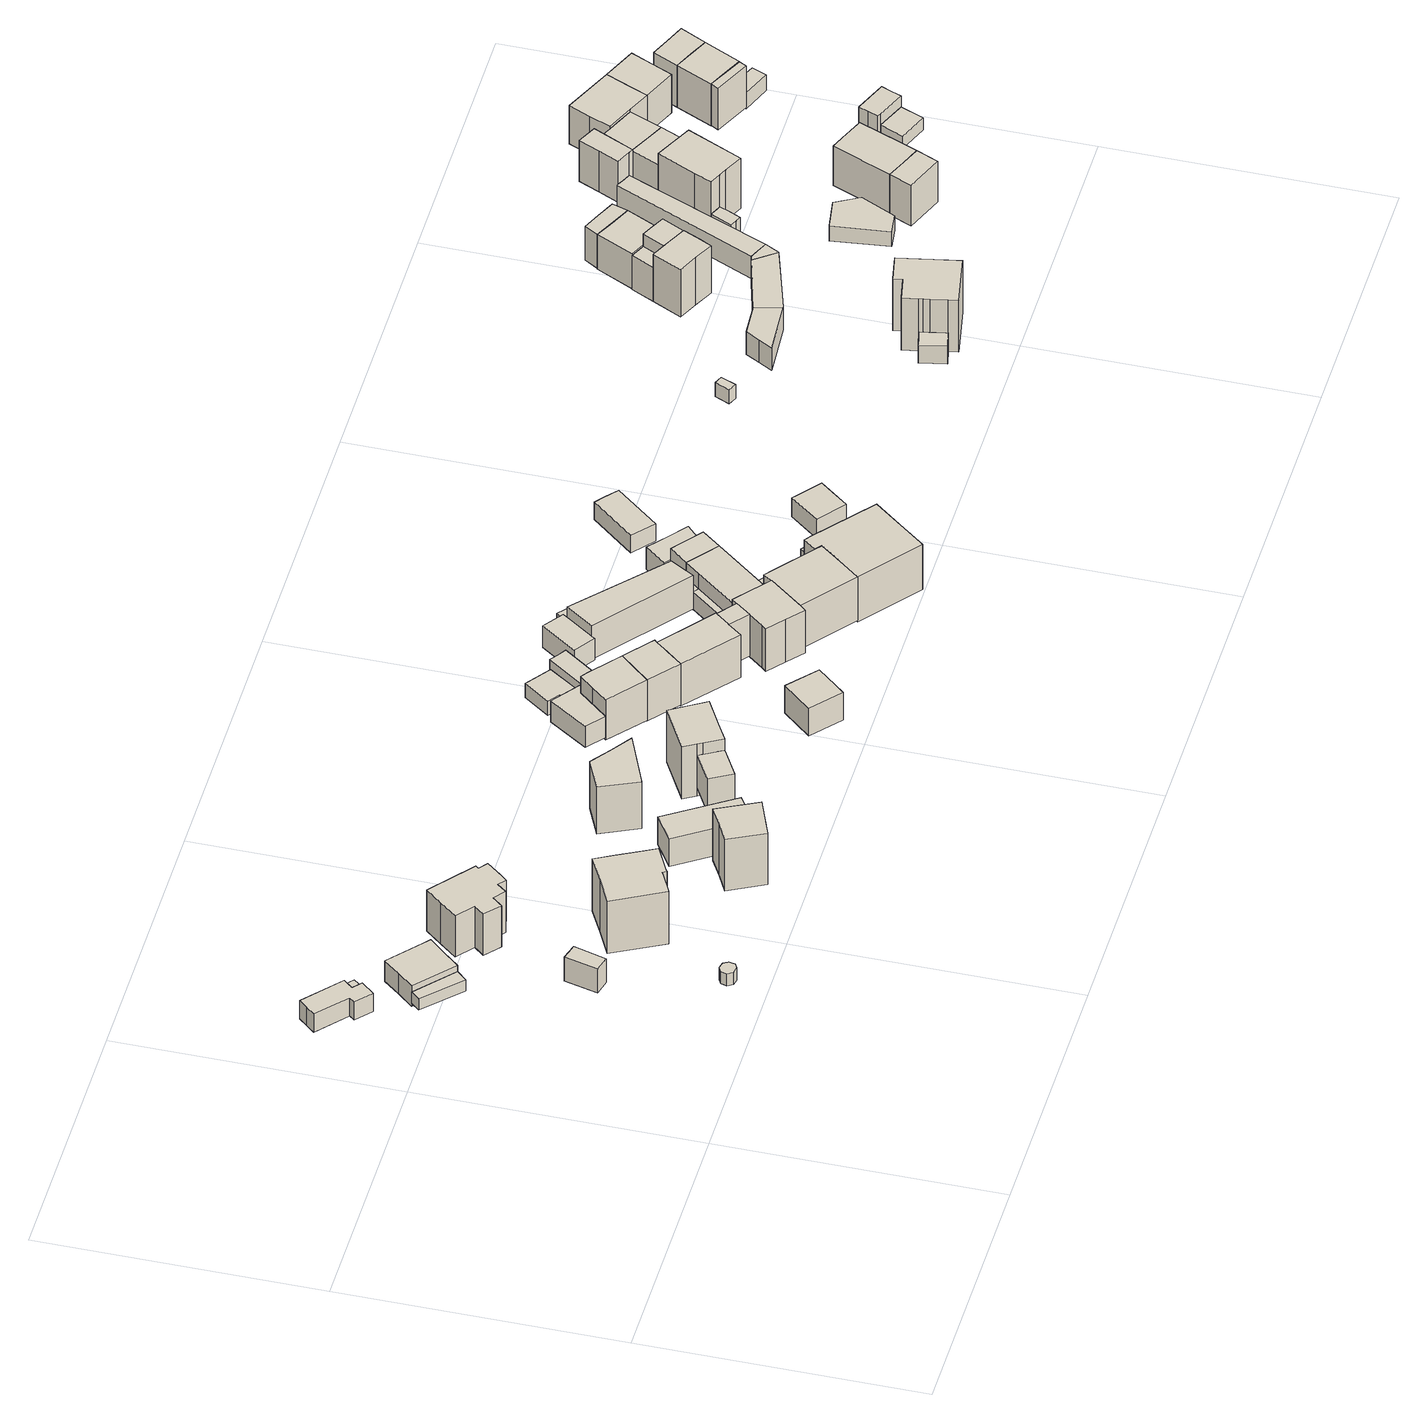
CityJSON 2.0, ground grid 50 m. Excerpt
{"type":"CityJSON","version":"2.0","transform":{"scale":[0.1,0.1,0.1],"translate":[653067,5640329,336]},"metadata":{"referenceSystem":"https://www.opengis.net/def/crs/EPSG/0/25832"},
"CityObjects":{
"building1":{"type":"Building","attributes":{"Gemeindeschluessel":"16071059","BezugspunktDach":"1000","function":"31001_1000","measuredHeight":3.84},"address":[{"country":"Deutschland","locality":"Nauendorf"}],"geometry":[{"type":"Solid","lod":"1","boundaries":[[[[0,1,2,3,4,5,6,7,8,9]],[[10,11,12,13,14,15,16,17,18,19]],[[10,19,9,8]],[[11,10,8,7]],[[12,11,7,6]],[[13,12,6,5]],[[14,13,5,4]],[[15,14,4,3]],[[16,15,3,2]],[[17,16,2,1]],[[18,17,1,0]],[[19,18,0,9]]]]}]},
"building2":{"type":"Building","attributes":{"Gemeindeschluessel":"16071059","BezugspunktDach":"1000","function":"31001_1000","measuredHeight":2.67},"address":[{"country":"Deutschland","locality":"Nauendorf"}],"geometry":[{"type":"Solid","lod":"1","boundaries":[[[[20,21,22,23,24,25,26,27]],[[28,29,30,31,32,33,34,35]],[[28,35,27,26]],[[29,28,26,25]],[[30,29,25,24]],[[31,30,24,23]],[[32,31,23,22]],[[33,32,22,21]],[[34,33,21,20]],[[35,34,20,27]]]]}]},
"building3":{"type":"Building","attributes":{"Gemeindeschluessel":"16071059","BezugspunktDach":"1000","function":"51009_1610","measuredHeight":2.39},"address":[{"country":"Deutschland","locality":"Nauendorf"}],"geometry":[{"type":"Solid","lod":"1","boundaries":[[[[36,37,38,39]],[[40,41,42,43]],[[40,43,39,38]],[[41,40,38,37]],[[42,41,37,36]],[[43,42,36,39]]]]}]},
"building4":{"type":"Building","attributes":{"Gemeindeschluessel":"16071059","BezugspunktDach":"1000","function":"31001_1000","measuredHeight":3},"address":[{"country":"Deutschland","locality":"Nauendorf"}],"geometry":[{"type":"Solid","lod":"1","boundaries":[[[[44,45,46,47]],[[12,48,15,14]],[[12,14,47,46]],[[48,12,46,45]],[[15,48,45,44]],[[14,15,44,47]]]]}]},
"building5":{"type":"Building","attributes":{"Gemeindeschluessel":"16071059","BezugspunktDach":"1000","function":"31001_1000","measuredHeight":5.08},"address":[{"country":"Deutschland","locality":"Nauendorf"}],"geometry":[{"type":"Solid","lod":"1","boundaries":[[[[49,50,51,52,53]],[[54,55,56,57,58]],[[54,58,53,52]],[[55,54,52,51]],[[56,55,51,50]],[[57,56,50,49]],[[58,57,49,53]]]]}]},
"building6":{"type":"Building","attributes":{"Gemeindeschluessel":"16071059","BezugspunktDach":"1000","function":"31001_2000","measuredHeight":4.47},"address":[{"country":"Deutschland","locality":"Nauendorf"}],"geometry":[{"type":"Solid","lod":"1","boundaries":[[[[59,60,61,62,63,64,65]],[[66,67,68,69,70,71,72]],[[66,72,65,64]],[[67,66,64,63]],[[68,67,63,62]],[[69,68,62,61]],[[70,69,61,60]],[[71,70,60,59]],[[72,71,59,65]]]]}]},
"building7":{"type":"Building","attributes":{"Gemeindeschluessel":"16071059","function":"31001_1000"},"address":[{"country":"Deutschland","locality":"Nauendorf"},{"country":"Deutschland","locality":"Nauendorf","thoroughfareNumber":"8a","thoroughfareName":"Im Dorfe"}],"children":["building7-1","building7-2"]},
"building7-1":{"type":"BuildingPart","attributes":{"BezugspunktDach":"1000","measuredHeight":11.15},"parents":["building7"],"geometry":[{"type":"Solid","lod":"1","boundaries":[[[[73,74,75,76,77,78,79,80,81,82]],[[83,84,85,86,87,88,89,90,91,92]],[[83,92,82,81]],[[84,83,81,80]],[[85,84,80,79]],[[86,85,79,78]],[[87,86,78,77]],[[88,87,77,76]],[[89,88,76,75]],[[90,89,75,74]],[[91,90,74,73]],[[92,91,73,82]]]]}]},
"building7-2":{"type":"BuildingPart","attributes":{"BezugspunktDach":"1000","measuredHeight":5.69},"parents":["building7"],"geometry":[{"type":"Solid","lod":"1","boundaries":[[[[93,94,95,96]],[[97,98,86,85]],[[97,85,96,95]],[[98,97,95,94]],[[86,98,94,93]],[[85,86,93,96]]]]}]},
"building8":{"type":"Building","attributes":{"Gemeindeschluessel":"16071059","BezugspunktDach":"1000","function":"31001_1000","measuredHeight":8.77},"address":[{"country":"Deutschland","locality":"Nauendorf"},{"country":"Deutschland","locality":"Nauendorf","thoroughfareNumber":"58","thoroughfareName":"Im Dorfe"}],"geometry":[{"type":"Solid","lod":"1","boundaries":[[[[99,100,101,102,103,104,105,106,107,108,109,110,111,112]],[[113,114,115,116,117,118,119,120,121,122,123,124,125,126]],[[113,126,112,111]],[[114,113,111,110]],[[115,114,110,109]],[[116,115,109,108]],[[117,116,108,107]],[[118,117,107,106]],[[119,118,106,105]],[[120,119,105,104]],[[121,120,104,103]],[[122,121,103,102]],[[123,122,102,101]],[[124,123,101,100]],[[125,124,100,99]],[[126,125,99,112]]]]}]},
"building9":{"type":"Building","attributes":{"Gemeindeschluessel":"16071059","BezugspunktDach":"1000","function":"31001_9998","measuredHeight":11.07},"address":[{"country":"Deutschland","locality":"Nauendorf"}],"geometry":[{"type":"Solid","lod":"1","boundaries":[[[[127,128,129,130,131,132]],[[133,134,135,136,137,138]],[[133,138,132,131]],[[134,133,131,130]],[[135,134,130,129]],[[136,135,129,128]],[[137,136,128,127]],[[138,137,127,132]]]]}]},
"building10":{"type":"Building","attributes":{"Gemeindeschluessel":"16071059","BezugspunktDach":"1000","function":"31001_9998","measuredHeight":5.93},"address":[{"country":"Deutschland","locality":"Nauendorf"}],"geometry":[{"type":"Solid","lod":"1","boundaries":[[[[139,140,141,142]],[[143,144,145,146]],[[143,146,142,141]],[[144,143,141,140]],[[145,144,140,139]],[[146,145,139,142]]]]}]},
"building11":{"type":"Building","attributes":{"Gemeindeschluessel":"16071059","BezugspunktDach":"1000","function":"31001_2000","measuredHeight":9.92},"address":[{"country":"Deutschland","locality":"Nauendorf"}],"geometry":[{"type":"Solid","lod":"1","boundaries":[[[[147,148,149,150,151]],[[152,153,154,155,156]],[[152,156,151,150]],[[153,152,150,149]],[[154,153,149,148]],[[155,154,148,147]],[[156,155,147,151]]]]}]},
"building12":{"type":"Building","attributes":{"Gemeindeschluessel":"16071059","BezugspunktDach":"1000","function":"31001_1310","measuredHeight":6.98},"address":[{"country":"Deutschland","locality":"Nauendorf"}],"geometry":[{"type":"Solid","lod":"1","boundaries":[[[[157,158,159,160,161]],[[162,163,164,165,166]],[[162,166,161,160]],[[163,162,160,159]],[[164,163,159,158]],[[165,164,158,157]],[[166,165,157,161]]]]}]},
"building13":{"type":"Building","attributes":{"Gemeindeschluessel":"16071059","BezugspunktDach":"1000","function":"31001_1000","measuredHeight":11.05},"address":[{"country":"Deutschland","locality":"Nauendorf"},{"country":"Deutschland","locality":"Nauendorf","thoroughfareNumber":"14","thoroughfareName":"Im Dorfe"}],"geometry":[{"type":"Solid","lod":"1","boundaries":[[[[167,168,169,170,171,172,173,174,175]],[[176,177,178,179,180,181,182,183,184]],[[176,184,175,174]],[[177,176,174,173]],[[178,177,173,172]],[[179,178,172,171]],[[180,179,171,170]],[[181,180,170,169]],[[182,181,169,168]],[[183,182,168,167]],[[184,183,167,175]]]]}]},
"building14":{"type":"Building","attributes":{"Gemeindeschluessel":"16071059","BezugspunktDach":"1000","function":"31001_1310","measuredHeight":4.49},"address":[{"country":"Deutschland","locality":"Nauendorf"}],"geometry":[{"type":"Solid","lod":"1","boundaries":[[[[185,186,187,188,189,190]],[[191,192,193,194,195,196]],[[191,196,190,189]],[[192,191,189,188]],[[193,192,188,187]],[[194,193,187,186]],[[195,194,186,185]],[[196,195,185,190]]]]}]},
"building15":{"type":"Building","attributes":{"Gemeindeschluessel":"16071059","BezugspunktDach":"1000","function":"31001_9998","measuredHeight":5.89},"address":[{"country":"Deutschland","locality":"Nauendorf"}],"geometry":[{"type":"Solid","lod":"1","boundaries":[[[[197,198,199,200]],[[201,202,203,204]],[[201,204,200,199]],[[202,201,199,198]],[[203,202,198,197]],[[204,203,197,200]]]]}]},
"building16":{"type":"Building","attributes":{"Gemeindeschluessel":"16071059","BezugspunktDach":"1000","function":"31001_2000","measuredHeight":8.69},"address":[{"country":"Deutschland","locality":"Nauendorf"}],"geometry":[{"type":"Solid","lod":"1","boundaries":[[[[205,206,207,208,209,210,211,212]],[[213,214,215,216,217,218,219,220]],[[213,220,212,211]],[[214,213,211,210]],[[215,214,210,209]],[[216,215,209,208]],[[217,216,208,207]],[[218,217,207,206]],[[219,218,206,205]],[[220,219,205,212]]]]}]},
"building17":{"type":"Building","attributes":{"Gemeindeschluessel":"16071059","BezugspunktDach":"1000","function":"31001_1310","measuredHeight":8.88},"address":[{"country":"Deutschland","locality":"Nauendorf"}],"geometry":[{"type":"Solid","lod":"1","boundaries":[[[[221,222,223,224,207,206,205]],[[225,226,227,228,229,230,231]],[[225,231,205,206]],[[226,225,206,207]],[[227,226,207,224]],[[228,227,224,223]],[[229,228,223,222]],[[230,229,222,221]],[[231,230,221,205]]]]}]},
"building18":{"type":"Building","attributes":{"Gemeindeschluessel":"16071059","BezugspunktDach":"1000","function":"31001_9998","measuredHeight":3},"address":[{"country":"Deutschland","locality":"Nauendorf"}],"geometry":[{"type":"Solid","lod":"1","boundaries":[[[[232,233,234,235,236,237]],[[238,239,240,241,242,243]],[[238,243,237,236]],[[239,238,236,235]],[[240,239,235,234]],[[241,240,234,233]],[[242,241,233,232]],[[243,242,232,237]]]]}]},
"building19":{"type":"Building","attributes":{"Gemeindeschluessel":"16071059","BezugspunktDach":"1000","function":"31001_1310","measuredHeight":5.07},"address":[{"country":"Deutschland","locality":"Nauendorf"}],"geometry":[{"type":"Solid","lod":"1","boundaries":[[[[244,245,246,247,248,249,250]],[[251,252,253,254,216,255,215]],[[251,215,250,249]],[[252,251,249,248]],[[253,252,248,247]],[[254,253,247,246]],[[216,254,246,245]],[[255,216,245,244]],[[215,255,244,250]]]]}]},
"building20":{"type":"Building","attributes":{"Gemeindeschluessel":"16071059","BezugspunktDach":"1000","function":"31001_1000","measuredHeight":9.13},"address":[{"country":"Deutschland","locality":"Nauendorf"},{"country":"Deutschland","locality":"Nauendorf","thoroughfareNumber":"15","thoroughfareName":"Im Dorfe"}],"geometry":[{"type":"Solid","lod":"1","boundaries":[[[[256,257,258,259,223,260,221]],[[261,262,263,264,265,266,267]],[[261,267,221,260]],[[262,261,260,223]],[[263,262,223,259]],[[264,263,259,258]],[[265,264,258,257]],[[266,265,257,256]],[[267,266,256,221]]]]}]},
"building21":{"type":"Building","attributes":{"Gemeindeschluessel":"16071059","BezugspunktDach":"1000","function":"31001_1310","measuredHeight":8.97},"address":[{"country":"Deutschland","locality":"Nauendorf"}],"geometry":[{"type":"Solid","lod":"1","boundaries":[[[[268,269,270,271]],[[263,272,273,265]],[[263,265,271,270]],[[272,263,270,269]],[[273,272,269,268]],[[265,273,268,271]]]]}]},
"building22":{"type":"Building","attributes":{"Gemeindeschluessel":"16071059","BezugspunktDach":"1000","function":"31001_1310","measuredHeight":4.56},"address":[{"country":"Deutschland","locality":"Nauendorf"}],"geometry":[{"type":"Solid","lod":"1","boundaries":[[[[274,275,276,277,278,279]],[[280,281,282,283,284,285]],[[280,285,279,278]],[[281,280,278,277]],[[282,281,277,276]],[[283,282,276,275]],[[284,283,275,274]],[[285,284,274,279]]]]}]},
"building23":{"type":"Building","attributes":{"Gemeindeschluessel":"16071059","BezugspunktDach":"1000","function":"31001_1000","measuredHeight":9.1},"address":[{"country":"Deutschland","locality":"Nauendorf"},{"country":"Deutschland","locality":"Nauendorf","thoroughfareNumber":"16","thoroughfareName":"Im Dorfe"}],"geometry":[{"type":"Solid","lod":"1","boundaries":[[[[286,287,288,289,290,291,269,268,292,293]],[[294,295,296,297,298,299,300,301,302,303]],[[294,303,293,292]],[[295,294,292,268]],[[296,295,268,269]],[[297,296,269,291]],[[298,297,291,290]],[[299,298,290,289]],[[300,299,289,288]],[[301,300,288,287]],[[302,301,287,286]],[[303,302,286,293]]]]}]},
"building24":{"type":"Building","attributes":{"Gemeindeschluessel":"16071059","BezugspunktDach":"1000","function":"31001_2000","measuredHeight":7.22},"address":[{"country":"Deutschland","locality":"Nauendorf"}],"geometry":[{"type":"Solid","lod":"1","boundaries":[[[[304,305,306,307]],[[308,309,310,311]],[[308,311,307,306]],[[309,308,306,305]],[[310,309,305,304]],[[311,310,304,307]]]]}]},
"building25":{"type":"Building","attributes":{"Gemeindeschluessel":"16071059","BezugspunktDach":"1000","function":"31001_1000","measuredHeight":9.31},"address":[{"country":"Deutschland","locality":"Nauendorf"}],"geometry":[{"type":"Solid","lod":"1","boundaries":[[[[312,313,314,315,316,317,318,319,320]],[[321,322,323,324,325,326,327,328,329]],[[321,329,320,319]],[[322,321,319,318]],[[323,322,318,317]],[[324,323,317,316]],[[325,324,316,315]],[[326,325,315,314]],[[327,326,314,313]],[[328,327,313,312]],[[329,328,312,320]]]]}]},
"building26":{"type":"Building","attributes":{"Gemeindeschluessel":"16071059","function":"31001_2000"},"address":[{"country":"Deutschland","locality":"Nauendorf"}],"children":["building26-1","building26-2"]},
"building26-1":{"type":"BuildingPart","attributes":{"BezugspunktDach":"1000","measuredHeight":7.14},"parents":["building26"],"geometry":[{"type":"Solid","lod":"1","boundaries":[[[[330,331,332,333,334,335,336,337]],[[338,339,340,341,323,322,342,343]],[[338,343,337,336]],[[339,338,336,335]],[[340,339,335,334]],[[341,340,334,333]],[[323,341,333,332]],[[322,323,332,331]],[[342,322,331,330]],[[343,342,330,337]]]]}]},
"building26-2":{"type":"BuildingPart","attributes":{"BezugspunktDach":"1000","measuredHeight":3.88},"parents":["building26"],"geometry":[{"type":"Solid","lod":"1","boundaries":[[[[344,345,346,347]],[[348,338,343,349]],[[348,349,347,346]],[[338,348,346,345]],[[343,338,345,344]],[[349,343,344,347]]]]}]},
"building27":{"type":"Building","attributes":{"Gemeindeschluessel":"16071059","BezugspunktDach":"1000","function":"31001_2000","measuredHeight":4.17},"address":[{"country":"Deutschland","locality":"Nauendorf"}],"geometry":[{"type":"Solid","lod":"1","boundaries":[[[[350,351,352,353,354]],[[355,356,357,358,359]],[[355,359,354,353]],[[356,355,353,352]],[[357,356,352,351]],[[358,357,351,350]],[[359,358,350,354]]]]}]},
"building28":{"type":"Building","attributes":{"Gemeindeschluessel":"16071059","BezugspunktDach":"1000","function":"31001_1000","measuredHeight":4.08},"address":[{"country":"Deutschland","locality":"Nauendorf"}],"geometry":[{"type":"Solid","lod":"1","boundaries":[[[[360,361,362,363,364]],[[365,366,367,368,369]],[[365,369,364,363]],[[366,365,363,362]],[[367,366,362,361]],[[368,367,361,360]],[[369,368,360,364]]]]}]},
"building29":{"type":"Building","attributes":{"Gemeindeschluessel":"16071059","BezugspunktDach":"1000","function":"31001_9998","measuredHeight":4.25},"address":[{"country":"Deutschland","locality":"Nauendorf"}],"geometry":[{"type":"Solid","lod":"1","boundaries":[[[[370,371,372,373,361,360]],[[374,375,376,377,378,379]],[[374,379,360,361]],[[375,374,361,373]],[[376,375,373,372]],[[377,376,372,371]],[[378,377,371,370]],[[379,378,370,360]]]]}]},
"building30":{"type":"Building","attributes":{"Gemeindeschluessel":"16071059","BezugspunktDach":"1000","function":"31001_2000","measuredHeight":9.64},"address":[{"country":"Deutschland","locality":"Nauendorf"}],"geometry":[{"type":"Solid","lod":"1","boundaries":[[[[380,381,382,383,384,385,386,387,388]],[[389,390,391,392,393,394,395,396,397]],[[389,397,388,387]],[[390,389,387,386]],[[391,390,386,385]],[[392,391,385,384]],[[393,392,384,383]],[[394,393,383,382]],[[395,394,382,381]],[[396,395,381,380]],[[397,396,380,388]]]]}]},
"building31":{"type":"Building","attributes":{"Gemeindeschluessel":"16071059","function":"31001_1000"},"address":[{"country":"Deutschland","locality":"Nauendorf"}],"children":["building31-1","building31-2"]},
"building31-1":{"type":"BuildingPart","attributes":{"BezugspunktDach":"1000","measuredHeight":7.17},"parents":["building31"],"geometry":[{"type":"Solid","lod":"1","boundaries":[[[[334,333,398,399,400,335]],[[401,402,403,365,404,405]],[[401,405,335,400]],[[402,401,400,399]],[[403,402,399,398]],[[365,403,398,333]],[[404,365,333,334]],[[405,404,334,335]]]]}]},
"building31-2":{"type":"BuildingPart","attributes":{"BezugspunktDach":"1000","measuredHeight":3.92},"parents":["building31"],"geometry":[{"type":"Solid","lod":"1","boundaries":[[[[345,406,407,408,346]],[[409,401,405,410,411]],[[409,411,346,408]],[[401,409,408,407]],[[405,401,407,406]],[[410,405,406,345]],[[411,410,345,346]]]]}]},
"building32":{"type":"Building","attributes":{"Gemeindeschluessel":"16071059","BezugspunktDach":"1000","function":"31001_1000","measuredHeight":4.69},"address":[{"country":"Deutschland","locality":"Nauendorf"}],"geometry":[{"type":"Solid","lod":"1","boundaries":[[[[412,413,414,415,416]],[[417,418,419,403,409]],[[417,409,416,415]],[[418,417,415,414]],[[419,418,414,413]],[[403,419,413,412]],[[409,403,412,416]]]]}]},
"building33":{"type":"Building","attributes":{"Gemeindeschluessel":"16071059","BezugspunktDach":"1000","function":"31001_9998","measuredHeight":4.92},"address":[{"country":"Deutschland","locality":"Nauendorf"}],"geometry":[{"type":"Solid","lod":"1","boundaries":[[[[420,421,422,423,424]],[[425,426,427,394,393]],[[425,393,424,423]],[[426,425,423,422]],[[427,426,422,421]],[[394,427,421,420]],[[393,394,420,424]]]]}]},
"building34":{"type":"Building","attributes":{"Gemeindeschluessel":"16071059","BezugspunktDach":"1000","function":"31001_1310","measuredHeight":3.64},"address":[{"country":"Deutschland","locality":"Nauendorf"}],"geometry":[{"type":"Solid","lod":"1","boundaries":[[[[428,429,430,431,432]],[[433,434,435,436,437]],[[433,437,432,431]],[[434,433,431,430]],[[435,434,430,429]],[[436,435,429,428]],[[437,436,428,432]]]]}]},
"building35":{"type":"Building","attributes":{"Gemeindeschluessel":"16071059","BezugspunktDach":"1000","function":"31001_1310","measuredHeight":3.98},"address":[{"country":"Deutschland","locality":"Nauendorf"}],"geometry":[{"type":"Solid","lod":"1","boundaries":[[[[438,439,440,441,442]],[[443,444,445,446,447]],[[443,447,442,441]],[[444,443,441,440]],[[445,444,440,439]],[[446,445,439,438]],[[447,446,438,442]]]]}]},
"building36":{"type":"Building","attributes":{"Gemeindeschluessel":"16071059","BezugspunktDach":"1000","function":"31001_9998","measuredHeight":3},"address":[{"country":"Deutschland","locality":"Nauendorf"}],"geometry":[{"type":"Solid","lod":"1","boundaries":[[[[448,449,450,451]],[[452,453,454,455]],[[452,455,451,450]],[[453,452,450,449]],[[454,453,449,448]],[[455,454,448,451]]]]}]},
"building37":{"type":"Building","attributes":{"Gemeindeschluessel":"16071059","BezugspunktDach":"1000","function":"31001_9998","measuredHeight":3.88},"address":[{"country":"Deutschland","locality":"Nauendorf"}],"geometry":[{"type":"Solid","lod":"1","boundaries":[[[[456,457,458,459,460]],[[461,462,463,464,465]],[[461,465,460,459]],[[462,461,459,458]],[[463,462,458,457]],[[464,463,457,456]],[[465,464,456,460]]]]}]},
"building38":{"type":"Building","attributes":{"Gemeindeschluessel":"16071059","BezugspunktDach":"1000","function":"31001_9998","measuredHeight":11.02},"address":[{"country":"Deutschland","locality":"Nauendorf"},{"country":"Deutschland","locality":"Nauendorf","thoroughfareNumber":"20","thoroughfareName":"Karl-Lippold-Straße"}],"geometry":[{"type":"Solid","lod":"1","boundaries":[[[[466,467,468,469,470,471,472,473,474,475,476]],[[477,478,479,480,481,482,483,484,485,486,487]],[[477,487,476,475]],[[478,477,475,474]],[[479,478,474,473]],[[480,479,473,472]],[[481,480,472,471]],[[482,481,471,470]],[[483,482,470,469]],[[484,483,469,468]],[[485,484,468,467]],[[486,485,467,466]],[[487,486,466,476]]]]}]},
"building39":{"type":"Building","attributes":{"Gemeindeschluessel":"16071059","function":"31001_9998"},"address":[{"country":"Deutschland","locality":"Nauendorf"}],"children":["building39-1","building39-2","building39-3"]},
"building39-1":{"type":"BuildingPart","attributes":{"BezugspunktDach":"1000","measuredHeight":4.92},"parents":["building39"],"geometry":[{"type":"Solid","lod":"1","boundaries":[[[[488,489,490,491,492,493]],[[494,495,496,497,498,499]],[[494,499,493,492]],[[495,494,492,491]],[[496,495,491,490]],[[497,496,490,489]],[[498,497,489,488]],[[499,498,488,493]]]]}]},
"building39-2":{"type":"BuildingPart","attributes":{"BezugspunktDach":"1000","measuredHeight":4.92},"parents":["building39"],"geometry":[{"type":"Solid","lod":"1","boundaries":[[[[489,488,493,500,501,502]],[[503,504,499,498,497,505]],[[503,505,502,501]],[[504,503,501,500]],[[499,504,500,493]],[[498,499,493,488]],[[497,498,488,489]],[[505,497,489,502]]]]}]},
"building39-3":{"type":"BuildingPart","attributes":{"BezugspunktDach":"1000","measuredHeight":4.92},"parents":["building39"],"geometry":[{"type":"Solid","lod":"1","boundaries":[[[[491,490,506,507,508,509,492]],[[510,511,512,513,496,495,494]],[[510,494,492,509]],[[511,510,509,508]],[[512,511,508,507]],[[513,512,507,506]],[[496,513,506,490]],[[495,496,490,491]],[[494,495,491,492]]]]}]},
"building40":{"type":"Building","attributes":{"Gemeindeschluessel":"16071059","function":"31001_1000"},"address":[{"country":"Deutschland","locality":"Nauendorf"},{"country":"Deutschland","locality":"Nauendorf","thoroughfareNumber":"19","thoroughfareName":"An der Trift"}],"children":["building40-1","building40-2"]},
"building40-1":{"type":"BuildingPart","attributes":{"BezugspunktDach":"1000","measuredHeight":10.15},"parents":["building40"],"geometry":[{"type":"Solid","lod":"1","boundaries":[[[[514,515,516,517,518,519,520,521]],[[522,523,524,525,526,527,528,529]],[[522,529,521,520]],[[523,522,520,519]],[[524,523,519,518]],[[525,524,518,517]],[[526,525,517,516]],[[527,526,516,515]],[[528,527,515,514]],[[529,528,514,521]]]]}]},
"building40-2":{"type":"BuildingPart","attributes":{"BezugspunktDach":"1000","measuredHeight":7.38},"parents":["building40"],"geometry":[{"type":"Solid","lod":"1","boundaries":[[[[530,531,532,533]],[[534,535,523,522]],[[534,522,533,532]],[[535,534,532,531]],[[523,535,531,530]],[[522,523,530,533]]]]}]},
"building41":{"type":"Building","attributes":{"Gemeindeschluessel":"16071059","BezugspunktDach":"1000","function":"31001_1000","measuredHeight":9.78},"address":[{"country":"Deutschland","locality":"Nauendorf"}],"geometry":[{"type":"Solid","lod":"1","boundaries":[[[[536,537,538,539,540,541,542]],[[543,544,545,546,547,548,549]],[[543,549,542,541]],[[544,543,541,540]],[[545,544,540,539]],[[546,545,539,538]],[[547,546,538,537]],[[548,547,537,536]],[[549,548,536,542]]]]}]},
"building42":{"type":"Building","attributes":{"Gemeindeschluessel":"16071059","BezugspunktDach":"1000","function":"31001_9998","measuredHeight":4.14},"address":[{"country":"Deutschland","locality":"Nauendorf"}],"geometry":[{"type":"Solid","lod":"1","boundaries":[[[[550,551,552,553,554,555]],[[556,525,557,558,559,526]],[[556,526,555,554]],[[525,556,554,553]],[[557,525,553,552]],[[558,557,552,551]],[[559,558,551,550]],[[526,559,550,555]]]]}]},
"building43":{"type":"Building","attributes":{"Gemeindeschluessel":"16071059","BezugspunktDach":"1000","function":"31001_2000","measuredHeight":7.38},"address":[{"country":"Deutschland","locality":"Nauendorf"}],"geometry":[{"type":"Solid","lod":"1","boundaries":[[[[560,561,562,563,564,565,566]],[[567,568,569,545,570,543,571]],[[567,571,566,565]],[[568,567,565,564]],[[569,568,564,563]],[[545,569,563,562]],[[570,545,562,561]],[[543,570,561,560]],[[571,543,560,566]]]]}]},
"building44":{"type":"Building","attributes":{"Gemeindeschluessel":"16071059","BezugspunktDach":"1000","function":"31001_9998","measuredHeight":7.24},"address":[{"country":"Deutschland","locality":"Nauendorf"}],"geometry":[{"type":"Solid","lod":"1","boundaries":[[[[563,572,573,574,565]],[[575,576,577,578,579]],[[575,579,565,574]],[[576,575,574,573]],[[577,576,573,572]],[[578,577,572,563]],[[579,578,563,565]]]]}]},
"building45":{"type":"Building","attributes":{"Gemeindeschluessel":"16071059","BezugspunktDach":"1000","function":"31001_9998","measuredHeight":4.66},"address":[{"country":"Deutschland","locality":"Nauendorf"}],"geometry":[{"type":"Solid","lod":"1","boundaries":[[[[508,507,580,581,582,583,509]],[[584,585,586,587,588,589,590]],[[584,590,509,583]],[[585,584,583,582]],[[586,585,582,581]],[[587,586,581,580]],[[588,587,580,507]],[[589,588,507,508]],[[590,589,508,509]]]]}]},
"building46":{"type":"Building","attributes":{"Gemeindeschluessel":"16071059","BezugspunktDach":"1000","function":"31001_1000","measuredHeight":4.03},"address":[{"country":"Deutschland","locality":"Nauendorf"}],"geometry":[{"type":"Solid","lod":"1","boundaries":[[[[591,592,593,594,595,596,597]],[[598,599,600,601,602,603,604]],[[598,604,597,596]],[[599,598,596,595]],[[600,599,595,594]],[[601,600,594,593]],[[602,601,593,592]],[[603,602,592,591]],[[604,603,591,597]]]]}]},
"building47":{"type":"Building","attributes":{"Gemeindeschluessel":"16071059","BezugspunktDach":"1000","function":"31001_9998","measuredHeight":3.2},"address":[{"country":"Deutschland","locality":"Nauendorf"}],"geometry":[{"type":"Solid","lod":"1","boundaries":[[[[605,606,607,608,609]],[[610,611,612,613,614]],[[610,614,609,608]],[[611,610,608,607]],[[612,611,607,606]],[[613,612,606,605]],[[614,613,605,609]]]]}]},
"building48":{"type":"Building","attributes":{"Gemeindeschluessel":"16071059","BezugspunktDach":"1000","function":"31001_1000","measuredHeight":8.69},"address":[{"country":"Deutschland","locality":"Nauendorf"}],"geometry":[{"type":"Solid","lod":"1","boundaries":[[[[615,616,617,618,619]],[[620,621,622,623,624]],[[620,624,619,618]],[[621,620,618,617]],[[622,621,617,616]],[[623,622,616,615]],[[624,623,615,619]]]]}]},
"building49":{"type":"Building","attributes":{"Gemeindeschluessel":"16071059","BezugspunktDach":"1000","function":"31001_1000","measuredHeight":10.78},"address":[{"country":"Deutschland","locality":"Nauendorf"},{"country":"Deutschland","locality":"Nauendorf","thoroughfareNumber":"21","thoroughfareName":"Karl-Lippold-Straße"}],"geometry":[{"type":"Solid","lod":"1","boundaries":[[[[625,626,627,628,629,630,631,632]],[[633,634,635,636,637,638,600,598]],[[633,598,632,631]],[[634,633,631,630]],[[635,634,630,629]],[[636,635,629,628]],[[637,636,628,627]],[[638,637,627,626]],[[600,638,626,625]],[[598,600,625,632]]]]}]},
"building50":{"type":"Building","attributes":{"Gemeindeschluessel":"16071059","BezugspunktDach":"1000","function":"31001_1000","measuredHeight":8.41},"address":[{"country":"Deutschland","locality":"Nauendorf"},{"country":"Deutschland","locality":"Nauendorf","thoroughfareNumber":"22","thoroughfareName":"Karl-Lippold-Straße"}],"geometry":[{"type":"Solid","lod":"1","boundaries":[[[[617,616,639,640,641,642,643,618]],[[644,645,646,647,648,649,650,651]],[[644,651,618,643]],[[645,644,643,642]],[[646,645,642,641]],[[647,646,641,640]],[[648,647,640,639]],[[649,648,639,616]],[[650,649,616,617]],[[651,650,617,618]]]]}]},
"building51":{"type":"Building","attributes":{"Gemeindeschluessel":"16071059","BezugspunktDach":"1000","function":"31001_1000","measuredHeight":8.85},"address":[{"country":"Deutschland","locality":"Nauendorf"}],"geometry":[{"type":"Solid","lod":"1","boundaries":[[[[652,653,654,655,656,657,658]],[[659,660,661,662,663,664,665]],[[659,665,658,657]],[[660,659,657,656]],[[661,660,656,655]],[[662,661,655,654]],[[663,662,654,653]],[[664,663,653,652]],[[665,664,652,658]]]]}]},
"building52":{"type":"Building","attributes":{"Gemeindeschluessel":"16071059","BezugspunktDach":"1000","function":"31001_1000","measuredHeight":8.15},"address":[{"country":"Deutschland","locality":"Nauendorf"}],"geometry":[{"type":"Solid","lod":"1","boundaries":[[[[666,667,668,669,670]],[[671,672,673,674,675]],[[671,675,670,669]],[[672,671,669,668]],[[673,672,668,667]],[[674,673,667,666]],[[675,674,666,670]]]]}]},
"building53":{"type":"Building","attributes":{"Gemeindeschluessel":"16071059","BezugspunktDach":"1000","function":"31001_1000","measuredHeight":4.05},"address":[{"country":"Deutschland","locality":"Nauendorf"}],"geometry":[{"type":"Solid","lod":"1","boundaries":[[[[676,677,678,679,680]],[[681,682,683,684,685]],[[681,685,680,679]],[[682,681,679,678]],[[683,682,678,677]],[[684,683,677,676]],[[685,684,676,680]]]]}]},
"building54":{"type":"Building","attributes":{"Gemeindeschluessel":"16071059","BezugspunktDach":"1000","function":"31001_9998","measuredHeight":8.03},"address":[{"country":"Deutschland","locality":"Nauendorf"}],"geometry":[{"type":"Solid","lod":"1","boundaries":[[[[668,667,686,687,688,689,669]],[[690,691,692,693,694,695,696]],[[690,696,669,689]],[[691,690,689,688]],[[692,691,688,687]],[[693,692,687,686]],[[694,693,686,667]],[[695,694,667,668]],[[696,695,668,669]]]]}]},
"building55":{"type":"Building","attributes":{"Gemeindeschluessel":"16071059","BezugspunktDach":"1000","function":"31001_2000","measuredHeight":8.21},"address":[{"country":"Deutschland","locality":"Nauendorf"}],"geometry":[{"type":"Solid","lod":"1","boundaries":[[[[697,698,699,700,701,702,703]],[[704,705,706,707,708,709,710]],[[704,710,703,702]],[[705,704,702,701]],[[706,705,701,700]],[[707,706,700,699]],[[708,707,699,698]],[[709,708,698,697]],[[710,709,697,703]]]]}]},
"building56":{"type":"Building","attributes":{"Gemeindeschluessel":"16071059","BezugspunktDach":"1000","function":"31001_9998","measuredHeight":2.54},"address":[{"country":"Deutschland","locality":"Nauendorf"}],"geometry":[{"type":"Solid","lod":"1","boundaries":[[[[711,712,713,714]],[[715,716,717,718]],[[715,718,714,713]],[[716,715,713,712]],[[717,716,712,711]],[[718,717,711,714]]]]}]},
"building57":{"type":"Building","attributes":{"Gemeindeschluessel":"16071059","BezugspunktDach":"1000","function":"31001_1310","measuredHeight":4.84},"address":[{"country":"Deutschland","locality":"Nauendorf"}],"geometry":[{"type":"Solid","lod":"1","boundaries":[[[[719,720,721,722,723,724,725]],[[726,727,728,729,730,731,732]],[[726,732,725,724]],[[727,726,724,723]],[[728,727,723,722]],[[729,728,722,721]],[[730,729,721,720]],[[731,730,720,719]],[[732,731,719,725]]]]}]},
"building58":{"type":"Building","attributes":{"Gemeindeschluessel":"16071059","BezugspunktDach":"1000","function":"31001_9998","measuredHeight":8.95},"address":[{"country":"Deutschland","locality":"Nauendorf"}],"geometry":[{"type":"Solid","lod":"1","boundaries":[[[[733,734,735,736,737]],[[738,739,740,741,742]],[[738,742,737,736]],[[739,738,736,735]],[[740,739,735,734]],[[741,740,734,733]],[[742,741,733,737]]]]}]},
"building59":{"type":"Building","attributes":{"Gemeindeschluessel":"16071059","BezugspunktDach":"1000","function":"31001_2000","measuredHeight":8.21},"address":[{"country":"Deutschland","locality":"Nauendorf"}],"geometry":[{"type":"Solid","lod":"1","boundaries":[[[[743,744,745,700,698]],[[706,746,747,748,708]],[[706,708,698,700]],[[746,706,700,745]],[[747,746,745,744]],[[748,747,744,743]],[[708,748,743,698]]]]}]},
"building60":{"type":"Building","attributes":{"Gemeindeschluessel":"16071059","BezugspunktDach":"1000","function":"31001_1000","measuredHeight":9.04},"address":[{"country":"Deutschland","locality":"Nauendorf"},{"country":"Deutschland","locality":"Nauendorf","thoroughfareNumber":"23","thoroughfareName":"Karl-Lippold-Straße"}],"geometry":[{"type":"Solid","lod":"1","boundaries":[[[[749,750,751,752,753,754,736]],[[755,756,757,758,759,760,761]],[[755,761,736,754]],[[756,755,754,753]],[[757,756,753,752]],[[758,757,752,751]],[[759,758,751,750]],[[760,759,750,749]],[[761,760,749,736]]]]}]},
"building61":{"type":"Building","attributes":{"Gemeindeschluessel":"16071059","BezugspunktDach":"1000","function":"31001_9998","measuredHeight":3.37},"address":[{"country":"Deutschland","locality":"Nauendorf"}],"geometry":[{"type":"Solid","lod":"1","boundaries":[[[[762,763,764,765,766,767,768]],[[769,770,771,772,773,774,775]],[[769,775,768,767]],[[770,769,767,766]],[[771,770,766,765]],[[772,771,765,764]],[[773,772,764,763]],[[774,773,763,762]],[[775,774,762,768]]]]}]},
"building62":{"type":"Building","attributes":{"Gemeindeschluessel":"16071059","BezugspunktDach":"1000","function":"31001_1000","measuredHeight":9.05},"address":[{"country":"Deutschland","locality":"Nauendorf"}],"geometry":[{"type":"Solid","lod":"1","boundaries":[[[[752,776,777,778,754]],[[779,780,781,757,755]],[[779,755,754,778]],[[780,779,778,777]],[[781,780,777,776]],[[757,781,776,752]],[[755,757,752,754]]]]}]}
},
"vertices":[
[60,612,128],[52,602,128],[80,578,128],[100,601,128],[85,614,128],[86,616,128],[99,631,128],[33,688,128],[20,673,128],[7,658,128],[20,673,89],[33,688,89],[99,631,89],[86,616,89],[85,614,89],[100,601,89],[80,578,89],[52,602,89],[60,612,89],[7,658,89],
[261,26,140],[272,24,140],[281,29,140],[283,40,140],[278,49,140],[267,52,140],[258,47,140],[255,36,140],[258,47,114],[267,52,114],[278,49,114],[283,40,114],[281,29,114],[272,24,114],[261,26,114],[255,36,114],
[161,445,117],[177,463,117],[110,522,117],[97,507,117],[110,522,93],[177,463,93],[161,445,93],[97,507,93],
[100,601,119],[114,618,119],[99,631,119],[85,614,119],[114,618,89],
[234,231,147],[250,289,147],[235,293,147],[221,297,147],[206,238,147],[221,297,96],[235,293,96],[250,289,96],[234,231,96],[206,238,96],
[177,463,130],[202,492,130],[227,520,130],[217,529,130],[159,579,130],[135,550,130],[110,522,130],[135,550,86],[159,579,86],[217,529,86],[227,520,86],[202,492,86],[177,463,86],[110,522,86],
[358,159,201],[400,181,201],[404,174,201],[408,177,201],[455,201,201],[440,229,201],[422,264,201],[404,298,201],[357,273,201],[310,249,201],[357,273,89],[404,298,89],[422,264,89],[440,229,89],[455,201,89],[408,177,89],[404,174,89],[400,181,89],[358,159,89],[310,249,89],
[440,229,146],[465,242,146],[447,277,146],[422,264,146],[447,277,89],[465,242,89],
[289,463,161],[274,445,161],[301,422,161],[316,440,161],[336,424,161],[349,441,161],[363,430,161],[374,443,161],[395,469,161],[380,481,161],[384,486,161],[308,548,161],[283,518,161],[258,488,161],[283,518,73],[308,548,73],[384,486,73],[380,481,73],[395,469,73],[374,443,73],[363,430,73],[349,441,73],[336,424,73],[316,440,73],[301,422,73],[274,445,73],[289,463,73],[258,488,73],
[540,42,196],[575,56,196],[611,70,196],[575,142,196],[542,123,196],[508,105,196],[542,123,86],[575,142,86],[611,70,86],[575,56,86],[540,42,86],[508,105,86],
[655,97,115],[702,128,115],[623,246,115],[576,215,115],[623,246,56],[702,128,56],[655,97,56],[576,215,56],
[679,287,133],[778,329,133],[742,354,133],[706,380,133],[649,354,133],[706,380,33],[742,354,33],[778,329,33],[679,287,33],[649,354,33],
[746,150,123],[798,180,123],[787,200,123],[775,220,123],[723,190,123],[775,220,53],[787,200,53],[798,180,53],[746,150,53],[723,190,53],
[775,220,147],[780,211,147],[798,180,147],[831,199,147],[880,227,147],[861,258,147],[854,269,147],[842,288,147],[762,242,147],[842,288,36],[854,269,36],[861,258,36],[880,227,36],[831,199,36],[798,180,36],[780,211,36],[775,220,36],[762,242,36],
[884,400,73],[929,453,73],[941,444,73],[950,457,73],[899,495,73],[853,426,73],[899,495,28],[950,457,28],[941,444,28],[929,453,28],[884,400,28],[853,426,28],
[1014,39,93],[1058,90,93],[1007,134,93],[963,83,93],[1007,134,34],[1058,90,34],[1014,39,34],[963,83,34],
[947,347,109],[970,374,109],[994,401,109],[967,423,109],[941,444,109],[929,453,109],[907,427,109],[884,400,109],[907,427,23],[929,453,23],[941,444,23],[967,423,23],[994,401,23],[970,374,23],[947,347,23],[884,400,23],
[999,305,109],[1021,332,109],[1040,355,109],[1044,360,109],[970,374,21],[994,401,21],[1044,360,21],[1040,355,21],[1021,332,21],[999,305,21],[947,347,21],
[935,489,56],[933,486,56],[957,468,56],[991,519,56],[948,550,56],[915,504,56],[948,550,26],[991,519,26],[957,468,26],[933,486,26],[935,489,26],[915,504,26],
[954,434,74],[967,423,74],[1023,502,74],[1009,511,74],[995,521,74],[950,457,74],[941,444,74],[950,457,23],[995,521,23],[1009,511,23],[1023,502,23],[954,434,23],
[1091,229,109],[1111,255,109],[1112,255,109],[1132,281,109],[1019,330,109],[1019,330,18],[1040,355,18],[1132,281,18],[1112,255,18],[1111,255,18],[1091,229,18],[999,305,18],
[1145,228,107],[1166,255,107],[1132,281,107],[1111,255,107],[1166,255,18],[1145,228,18],
[1074,467,63],[1078,473,63],[1113,523,63],[1118,531,63],[1083,556,63],[1038,492,63],[1083,556,17],[1118,531,17],[1113,523,17],[1078,473,17],[1074,467,17],[1038,492,17],
[1147,169,107],[1177,144,107],[1187,156,107],[1234,215,107],[1203,240,107],[1173,264,107],[1124,202,107],[1117,194,107],[1124,202,16],[1145,228,16],[1166,255,16],[1173,264,16],[1203,240,16],[1234,215,16],[1187,156,16],[1177,144,16],[1147,169,16],[1117,194,16],
[1238,346,85],[1263,389,85],[1113,523,85],[1078,473,85],[1113,523,13],[1263,389,13],[1238,346,13],[1078,473,13],
[1278,83,105],[1308,121,105],[1337,158,105],[1326,167,105],[1262,218,105],[1246,231,105],[1234,215,105],[1216,193,105],[1187,156,105],[1216,193,12],[1234,215,12],[1246,231,12],[1262,218,12],[1326,167,12],[1337,158,12],[1308,121,12],[1278,83,12],[1187,156,12],
[1208,236,83],[1234,215,83],[1246,231,83],[1320,324,83],[1294,344,83],[1268,365,83],[1247,339,83],[1182,257,83],[1247,339,12],[1268,365,12],[1294,344,12],[1320,324,12],[1208,236,12],[1182,257,12],
[1182,257,50],[1247,339,50],[1238,346,50],[1173,264,50],[1238,346,12],[1173,264,12],
[1263,389,54],[1279,415,54],[1128,544,54],[1118,531,54],[1113,523,54],[1118,531,12],[1128,544,12],[1279,415,12],[1263,389,12],[1113,523,12],
[1262,218,52],[1289,251,52],[1336,311,52],[1320,324,52],[1246,231,52],[1320,324,11],[1336,311,11],[1289,251,11],[1262,218,11],[1246,231,11],
[1326,167,52],[1343,189,52],[1355,180,52],[1364,191,52],[1289,251,10],[1364,191,10],[1355,180,10],[1343,189,10],[1326,167,10],[1262,218,10],
[1380,2,106],[1418,50,106],[1456,98,106],[1355,180,106],[1343,189,106],[1326,167,106],[1337,158,106],[1316,131,106],[1278,83,106],[1316,131,9],[1337,158,9],[1326,167,9],[1343,189,9],[1355,180,9],[1456,98,9],[1418,50,9],[1380,2,9],[1278,83,9],
[1346,357,83],[1320,378,83],[1294,398,83],[1294,398,11],[1320,378,11],[1346,357,11],[1294,344,11],[1268,365,11],
[1268,365,50],[1294,398,50],[1285,406,50],[1285,406,11],[1247,339,11],[1238,346,11],
[1346,357,58],[1381,391,58],[1348,417,58],[1315,444,58],[1285,406,58],[1315,444,11],[1348,417,11],[1381,391,11],
[1456,98,58],[1473,120,58],[1373,202,58],[1364,191,58],[1355,180,58],[1364,191,9],[1373,202,9],[1473,120,9],
[1386,446,47],[1450,524,47],[1431,540,47],[1412,555,47],[1348,478,47],[1412,555,10],[1431,540,10],[1450,524,10],[1386,446,10],[1348,478,10],
[1506,161,49],[1526,187,49],[1546,212,49],[1499,250,49],[1458,198,49],[1499,250,9],[1546,212,9],[1526,187,9],[1506,161,9],[1458,198,9],
[1751,408,42],[1762,435,42],[1747,441,42],[1736,415,42],[1747,441,12],[1762,435,12],[1751,408,12],[1736,415,12],
[1920,100,48],[1951,107,48],[1943,146,48],[1941,153,48],[1910,146,48],[1941,153,10],[1943,146,10],[1951,107,10],[1920,100,10],[1910,146,10],
[1941,153,119],[1943,146,119],[1945,135,119],[1951,107,119],[1954,90,119],[2049,108,119],[2040,154,119],[2028,216,119],[1978,206,119],[1981,190,119],[1936,181,119],[1981,190,8],[1978,206,8],[2028,216,8],[2040,154,8],[2049,108,8],[1954,90,8],[1951,107,8],[1945,135,8],[1943,146,8],[1941,153,8],[1936,181,8],
[1928,400,58],[1934,376,58],[2061,417,58],[2047,435,58],[2032,455,58],[1922,423,58],[2032,455,9],[2047,435,9],[2061,417,9],[1934,376,9],[1928,400,9],[1922,423,9],
[1862,419,58],[1848,394,58],[1834,370,58],[1848,394,9],[1862,419,9],[1834,370,9],
[2062,418,58],[2075,442,58],[2057,450,58],[2040,457,58],[2040,457,9],[2057,450,9],[2075,442,9],[2062,418,9],
[1954,527,114],[1988,510,114],[1999,532,114],[2013,562,114],[1979,579,114],[1970,583,114],[1945,595,114],[1919,543,114],[1945,595,13],[1970,583,13],[1979,579,13],[2013,562,13],[1999,532,13],[1988,510,13],[1954,527,13],[1919,543,13],
[1970,583,86],[1990,623,86],[1964,635,86],[1945,595,86],[1964,635,13],[1990,623,13],
[1992,573,113],[2013,562,113],[2020,575,113],[2033,602,113],[2011,613,113],[1990,623,113],[1970,583,113],[1990,623,15],[2011,613,15],[2033,602,15],[2020,575,15],[2013,562,15],[1992,573,15],[1970,583,15],
[2017,522,54],[2040,565,54],[2020,575,54],[2013,562,54],[2009,554,54],[1999,532,54],[2009,554,13],[2020,575,13],[2040,565,13],[2017,522,13],
[1990,623,89],[1998,619,89],[2033,602,89],[2065,668,89],[2030,684,89],[1996,701,89],[1964,635,89],[1996,701,15],[2030,684,15],[2065,668,15],[1998,619,15],[1964,635,15],
[2074,696,89],[2042,711,89],[2010,725,89],[2010,725,17],[2042,711,17],[2074,696,17],[2065,668,17],[1996,701,17],
[2182,696,58],[2168,702,58],[2157,708,58],[2154,709,58],[2154,709,11],[2157,708,11],[2168,702,11],[2182,696,11],[2075,442,11],[2057,450,11],[2040,457,11],
[2122,503,54],[2132,499,54],[2143,522,54],[2149,537,54],[2139,541,54],[2129,546,54],[2111,508,54],[2129,546,14],[2139,541,14],[2149,537,14],[2143,522,14],[2132,499,14],[2122,503,14],[2111,508,14],
[2177,259,38],[2216,264,38],[2246,327,38],[2222,369,38],[2165,360,38],[2222,369,6],[2246,327,6],[2216,264,6],[2177,259,6],[2165,360,6],
[2306,216,88],[2323,255,88],[2289,269,88],[2256,283,88],[2239,243,88],[2256,283,1],[2289,269,1],[2323,255,1],[2306,216,1],[2239,243,1],
[2149,537,122],[2163,531,122],[2197,515,122],[2242,613,122],[2208,630,122],[2175,646,122],[2143,577,122],[2129,546,122],[2143,577,14],[2175,646,14],[2208,630,14],[2242,613,14],[2197,515,14],[2163,531,14],
[2337,289,88],[2353,329,88],[2366,361,88],[2333,375,88],[2300,388,88],[2300,388,4],[2333,375,4],[2366,361,4],[2353,329,4],[2337,289,4],[2323,255,4],[2289,269,4],[2256,283,4],
[2182,696,107],[2190,692,107],[2207,729,107],[2224,765,107],[2191,781,107],[2174,744,107],[2157,708,107],[2174,744,19],[2191,781,19],[2224,765,19],[2207,729,19],[2190,692,19],[2182,696,19],[2157,708,19],
[2242,613,97],[2265,664,97],[2232,680,97],[2199,696,97],[2175,646,97],[2199,696,16],[2232,680,16],[2265,664,16],[2242,613,16],[2175,646,16],
[2358,280,47],[2374,320,47],[2353,329,47],[2345,309,47],[2337,289,47],[2345,309,7],[2353,329,7],[2374,320,7],[2358,280,7],[2337,289,7],
[2289,722,97],[2255,737,97],[2241,743,97],[2222,752,97],[2222,752,17],[2241,743,17],[2255,737,17],[2289,722,17],[2265,664,17],[2232,680,17],[2199,696,17],
[2289,722,102],[2329,704,102],[2345,742,102],[2362,780,102],[2274,819,102],[2257,781,102],[2241,743,102],[2257,781,20],[2274,819,20],[2362,780,20],[2345,742,20],[2329,704,20],[2289,722,20],[2241,743,20],
[2461,280,35],[2477,321,35],[2427,342,35],[2409,301,35],[2427,342,9],[2477,321,9],[2461,280,9],[2409,301,9],
[2427,342,59],[2477,321,59],[2484,339,59],[2491,357,59],[2434,380,59],[2427,363,59],[2420,345,59],[2427,363,10],[2434,380,10],[2491,357,10],[2484,339,10],[2477,321,10],[2427,342,10],[2420,345,10],
[2427,565,112],[2434,578,112],[2403,593,112],[2371,609,112],[2363,595,112],[2371,609,23],[2403,593,23],[2434,578,23],[2427,565,23],[2363,595,23],
[2388,679,102],[2405,716,102],[2422,754,102],[2422,754,20],[2405,716,20],[2388,679,20],
[2403,594,112],[2435,579,112],[2440,589,112],[2466,643,112],[2434,658,112],[2401,673,112],[2401,673,22],[2434,658,22],[2466,643,22],[2440,589,22],[2435,579,22],[2403,594,22],[2371,609,22],
[2478,545,54],[2489,571,54],[2442,592,54],[2440,589,54],[2435,579,54],[2434,578,54],[2427,565,54],[2434,578,20],[2435,579,20],[2440,589,20],[2442,592,20],[2489,571,20],[2478,545,20],[2427,565,20],
[2489,689,112],[2455,703,112],[2422,717,112],[2422,717,22],[2455,703,22],[2489,689,22]
]}
